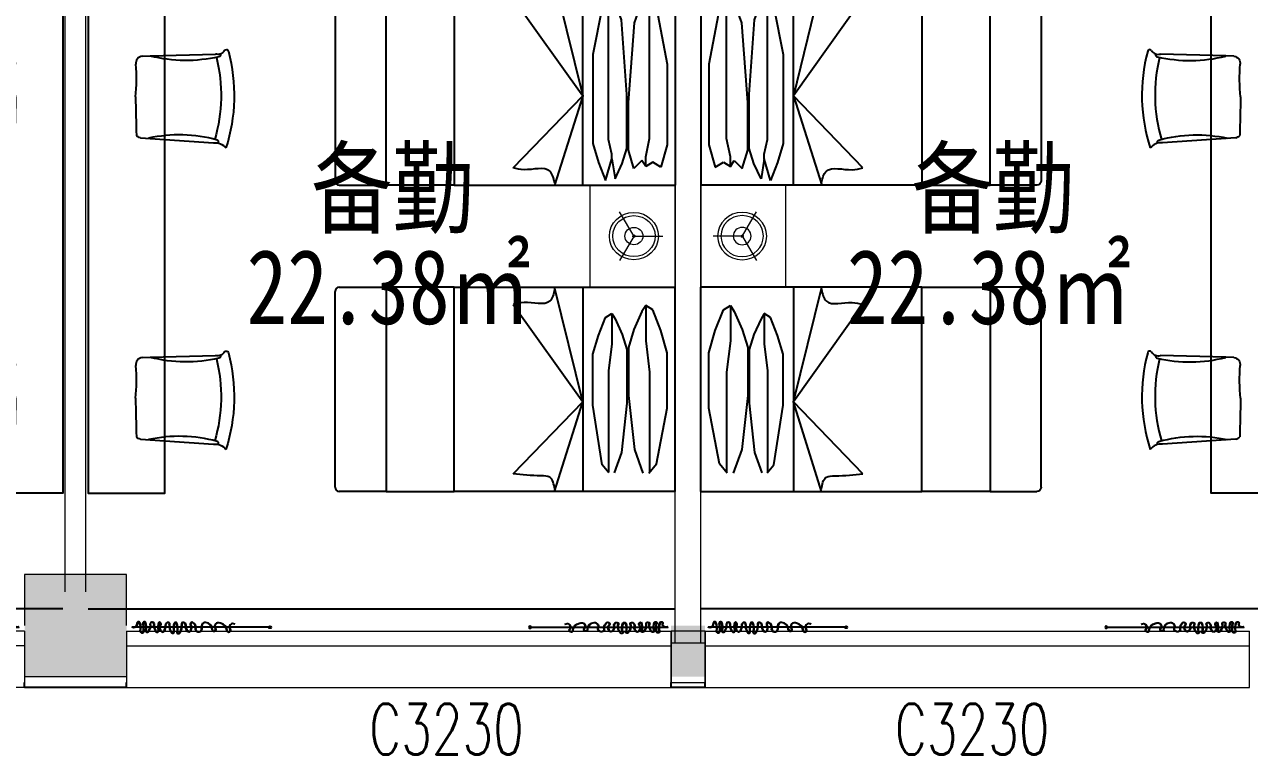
# Model space of a CAD drawing. Header units: millimetres. Extents: x 33621 to 401573, y -91663 to 133135.
# Drawn here: x 374431 to 381631, y -59630 to -55341 of the extents above; entities that cross this region are included whole.
import ezdxf

# ---------------------------------------------------------------- set-up
doc = ezdxf.new("R2010")
doc.units = ezdxf.units.MM
doc.header["$LTSCALE"] = 10
doc.linetypes.add('DASH', pattern=[0.35, 0.25, -0.1])
doc.linetypes.add('DOTE', pattern=[2.4200000000000004, 2, -0.2, 0.02, -0.2])
doc.layers.get('0').update_dxf_attribs({"color": 253})
for name, color, linetype, lineweight in [('COLUMN', 253, 'Continuous', 0), ('cr-外框线2', 253, 'Continuous', 13), ('FF-Text【平面文字】', 253, 'Continuous', 0), ('PUB_HATCH', 253, 'Continuous', 0), ('RC-Text【天花文字】', 253, 'Continuous', 0), ('WALL', 253, 'Continuous', 0), ('Wall【墙体】', 253, 'Continuous', 0), ('WINDOW', 253, 'Continuous', 0), ('Xline【辅助线】', 253, 'Continuous', 0)]:
    doc.layers.add(name, color=color, linetype=linetype, lineweight=lineweight)
for name, color, linetype in [('FC-Text Annotation', 253, 'Continuous'), ('P-活动家具', 253, 'Continuous'), ('SURFACE', 253, 'Continuous'), ('TITLE【图框】', 253, 'Continuous'), ('WINDOW_TEXT', 253, 'Continuous'), ('平面家具', 253, 'Continuous')]:
    doc.layers.add(name, color=color, linetype=linetype)
doc.styles.add('_TCH_WINDOW', font='SIMPLEX', dxfattribs={"bigfont": 'GBCBIG'})
doc.styles.add('文字', font='')
doc.styles.get('文字').set_extended_font_data('SimSun')

# ---------------------------------------------------------------- blocks, each defined once
blk = doc.blocks.new('$WINLIB2D$00000004')
for p, q in [((-0.5, 0.5), (0.5, 0.5)), ((-0.5, 0.5), (-0.5, -0.5)), ((0.5, -0.5), (0.5, 0.5)), ((-0.5, 0.2405796575893152), (0.5, 0.2405796575893152)), ((-0.5, -0.5), (0.5, -0.5))]:
    blk.add_line(p, q)
blk = doc.blocks.new('海龙_041013431')
at = {"layer": 'P-活动家具', "color": 8}
for p, q in [((455.7148070335387, -74.37106513977051), (289.2133107185364, 600)), ((47.7683138847351, 498.9736061096191), (455.7148070335387, -74.37106513977051)), ((590.4117789268493, 422.6307163201272), (626.6336965560912, 444.9002890586853)), ((626.6336965560912, 444.9002890586853), (646.1375460624695, 414.2796263694763)), ((626.6336965560912, 444.9002890586853), (626.6336965560912, 267.7715930901468)), ((803.8073306083679, 456.5295982360839), (756.1619930267333, 351.8067264482379)), ((826.0417199134826, 491.4371538199484), (803.8073306083679, 456.5295982360839)), ((867.334704875946, 466.0498409196734), (826.0417199134826, 491.4371538199484)), ((826.0417199134826, 491.4371538199484), (826.0417199134826, 283.9104409180582)), ((914.9800448417662, 345.4598979875445), (867.334704875946, 466.0498409196734)), ((548.6176218986511, 316.8500647507608), (590.4117789268493, 422.6307163201272)), ((646.1375460624695, 414.2796263694763), (687.9317035675049, 322.417458049953)), ((515.1821618080139, 206.5300879478455), (548.6176218986511, 316.8500647507608)), ((687.9317035675049, 322.417458049953), (715.7945871353149, 234.3670544587076)), ((756.1619930267333, 351.8067264482379), (724.39830493927, 245.8292660675943)), ((953.096468925476, 214.0951247103512), (914.9800448417662, 345.4598979875445)), ((626.6336965560912, 267.7715930901468), (607.1295089721679, 108.1255488283932)), ((715.7945871353149, 234.3670544587076), (715.7945871353149, -82.42179585248232)), ((724.39830493927, 245.8292660675943), (724.39830493927, -35.90442848205567)), ((826.0417199134826, 283.9104409180582), (848.2764940261841, 101.0139503479004)), ((515.1821618080139, -92.68438244238494), (515.1821618080139, 206.5300879478455)), ((953.096468925476, -110.1968712806701), (953.096468925476, 214.0951247103512)), ((607.1295089721679, 108.1255488283932), (607.1295089721679, -487.0535130500793)), ((848.2764940261841, 101.0139503479004), (848.2764940261841, -488.7776799201965)), ((724.39830493927, -35.90442848205567), (759.3869829177856, -353.801891811192)), ((47.7683138847351, -497.711957950145), (455.7148070335387, -74.37106513977051)), ((290.7900538444519, -600), (455.7148070335387, -74.37106513977051)), ((570.907928943634, -443.1110782697796), (515.1821618080139, -92.68438244238494)), ((715.7945871353149, -82.42179585248232), (684.3823299407959, -370.6235976219177)), ((889.5690946578978, -438.6833043098449), (953.096468925476, -110.1968712806701)), ((759.3869829177856, -353.801891811192), (810.1600680351257, -492.6313448101281)), ((684.3823299407959, -370.6235976219177), (640.5649700164794, -490.4339208602904)), ((609.9159660339355, -490.4339208602904), (570.907928943634, -443.1110782697796)), ((845.099931716919, -492.6313448101281), (889.5690946578978, -438.6833043098449))]:
    blk.add_line(p, q, dxfattribs=at)
at = {"layer": 'P-活动家具'}
blk.add_line((1000, -600), (1000, 600), dxfattribs=at)
at = {"layer": 'P-活动家具', "color": 8}
blk.add_lwpolyline([(-300, -600), (-300, 600), (-700, 600), (-700, -600)], close=True, dxfattribs=at)
for points, knots in [([(291.4958286285401, 587.6708240285515), (284.6017117500305, 560.2937683984637), (263.8394808769226, 477.8453974574804), (136.2391152381897, 521.0136508904397), (68.04212093353271, 504.0242624208331), (47.7683138847351, 498.9736061096191)], [0, 0, 0, 0, 75.2910697525422, 226.7455691845376, 290.8180897262135, 290.8180897262135, 290.8180897262135, 290.8180897262135]), ([(291.4958286285401, -586.4091758802532), (286.2387652397156, -557.6313605420291), (277.3563981056213, -509.0081882514059), (168.3864498138428, -508.8228659704327), (99.8140640258789, -502.5062246397137), (47.7683138847351, -497.711957950145)], [0, 0, 0, 0, 75.29106975273392, 127.2122507674335, 290.7226334620352, 290.7226334620352, 290.7226334620352, 290.7226334620352])]:
    blk.add_open_spline(points, degree=3, knots=knots, dxfattribs=at)
at = {"layer": '平面家具', "color": 43, "linetype": 'ByBlock'}
for p, q in [((-975, 600), (-700, 600)), ((-300, 600), (1000, 600)), ((455.7148070335387, 600), (455.7148070335387, -600)), ((-1000, -575), (-1000, 575)), ((-700, -600), (-975, -600)), ((1000, -600), (-300, -600))]:
    blk.add_line(p, q, dxfattribs=at)
for centre, start, end in [((-975, 575), 90, 180), ((-975, -575), 180, 270)]:
    blk.add_arc(centre, 24.99999999999999, start, end, dxfattribs=at)
blk = doc.blocks.new('海龙_041013471')
at = {"layer": 'P-活动家具', "color": 8}
for p, q in [((290.7900538444519, 600), (455.7148070335387, -75.62893487140536)), ((47.7683138847351, 497.7119579277932), (455.7148070335387, -75.62893487140536)), ((570.907928943634, 443.1110782586038), (515.1821618080139, 167.6843824423849)), ((609.9159660339355, 490.4339208602904), (570.907928943634, 443.1110782586038)), ((607.1295089721679, -333.1255493201315), (607.1295089721679, 487.0535130500793)), ((684.3823299407959, 370.6235976181925), (640.5649700164794, 490.4339208602904)), ((759.3869829177856, 353.8018918000162), (810.1600680351257, 492.6313447803258)), ((845.099931716919, 492.6313447803258), (889.5690946578978, 438.6833043098449)), ((848.2764940261841, -326.0139503516257), (848.2764940261841, 488.7776799201965)), ((889.5690946578978, 438.6833043098449), (953.096468925476, 110.1968712806701)), ((715.7945871353149, -67.57820416241884), (684.3823299407959, 370.6235976181925)), ((724.39830493927, -114.0955715216696), (759.3869829177856, 353.8018918000162)), ((515.1821618080139, 167.6843824423849), (515.1821618080139, -356.5300879515707)), ((953.096468925476, 110.1968712806701), (953.096468925476, -364.0951247215271)), ((715.7945871353149, -384.3670544624329), (715.7945871353149, -67.57820416241884)), ((47.7683138847351, -498.9736061096191), (455.7148070335387, -75.62893487140536)), ((455.7148070335387, -75.62893487140536), (289.2133107185364, -600)), ((724.39830493927, -395.8292660713196), (724.39830493927, -114.0955715216696)), ((515.1821618080139, -356.5300879515707), (548.6176218986511, -466.8500647507608)), ((626.6336965560912, -417.7715930901467), (607.1295089721679, -333.1255488395691)), ((826.0417199134826, -433.9104409217834), (848.2764940261841, -326.0139503516257)), ((626.6336965560912, -444.9002890624106), (626.6336965560912, -417.7715930901467)), ((687.9317035675049, -472.4174580611288), (715.7945871353149, -384.3670544624329)), ((756.1619930267333, -501.806726463139), (724.39830493927, -395.8292660713196)), ((953.096468925476, -364.0951247215271), (914.9800448417662, -495.4598984718322)), ((548.6176218986511, -466.8500647507608), (590.4117789268493, -572.630716342479)), ((590.4117789268493, -572.630716342479), (626.6336965560912, -444.9002890624106)), ((626.6336965560912, -444.9002890624106), (646.1375460624695, -564.2796263694763)), ((646.1375460624695, -564.2796263694763), (687.9317035675049, -472.4174580611288)), ((803.8073306083679, -456.5295982398092), (756.1619930267333, -501.806726463139)), ((826.0417199134826, -491.4371538199484), (803.8073306083679, -456.5295982398092)), ((826.0417199134826, -491.4371538199484), (826.0417199134826, -433.9104409217834)), ((867.334704875946, -466.0498409308493), (826.0417199134826, -491.4371538199484)), ((914.9800448417662, -495.4598984718322), (867.334704875946, -466.0498409308493))]:
    blk.add_line(p, q, dxfattribs=at)
at = {"layer": 'P-活动家具'}
blk.add_line((1000, 600), (1000, -600), dxfattribs=at)
at = {"layer": 'P-活动家具', "color": 8}
blk.add_lwpolyline([(-299.9445009231568, 600), (-300, -600), (-700, -600), (-699.9445009231567, 600)], close=True, dxfattribs=at)
for points, knots in [([(291.4958286285401, 586.4091758690774), (286.2387652397156, 557.6313605308532), (277.3563981056213, 509.0081882476806), (168.3864498138428, 508.822865948081), (99.8140640258789, 502.5062246285378), (47.7683138847351, 497.7119579277932)], [0, 0, 0, 0, 75.29106975273392, 127.2122507674335, 290.7226334620352, 290.7226334620352, 290.7226334620352, 290.7226334620352]), ([(291.4958286285401, -587.6708240509032), (284.6017117500305, -560.293768402189), (263.8394808769226, -477.8453974798321), (136.2391152381897, -521.0136509016156), (68.04212093353271, -504.0242624394595), (47.7683138847351, -498.9736061096191)], [0, 0, 0, 0, 75.2910697525422, 226.7455691845376, 290.8180897262135, 290.8180897262135, 290.8180897262135, 290.8180897262135])]:
    blk.add_open_spline(points, degree=3, knots=knots, dxfattribs=at)
at = {"layer": '平面家具', "color": 43, "linetype": 'ByBlock'}
for p, q in [((-699.9445009231567, 600), (-975, 600)), ((1000, 600), (-299.9445009231568, 600)), ((455.7148070335387, -600), (455.7148070335387, 600)), ((-1000, 575), (-1000, -575)), ((-975, -600), (-700, -600)), ((-300, -600), (1000, -600))]:
    blk.add_line(p, q, dxfattribs=at)
for centre, start, end in [((-975, 575), 90, 180), ((-975, -575), 180, 270)]:
    blk.add_arc(centre, 24.99999999999999, start, end, dxfattribs=at)
blk = doc.blocks.new('1X-LAMP1')
at = {"color": 0, "linetype": 'ByBlock'}
for p, q in [((0.0333333335090235, -0.0577350272233404), (-0.5900208757140597, 1.02194613426293)), ((0.0333333335090235, -0.0577350272233404), (-0.5900208757140597, 1.02194613426293)), ((0.0333333335090235, 0.0577350272233404), (-0.5900208757141568, -1.021946134263027)), ((0.0333333335090235, 0.0577350272233404), (-0.5900208757141568, -1.021946134263027)), ((-0.0666666670180469, 0), (1.180041751428119, 0)), ((-0.0666666670180469, 0), (1.180041751428119, 0))]:
    blk.add_line(p, q, dxfattribs=at)
at = {"color": 0, "linetype": 'ByBlock', "const_width": 0.0333333333333333}
for points in [[(-0.4809644977131394, 0.8330549466758383), (-0.5824066106765531, 1.008757840355488)], [(-0.4809644977131394, 0.8330549466758383), (-0.5824066106765531, 1.008757840355488)], [(0.9619289954262786, 0), (1.164813221353009, 0)], [(0.9619289954262786, 0), (1.164813221353009, 0)], [(-0.4809644977130425, -0.8330549466761294), (-0.5824066106764562, -1.008757840355779)], [(-0.4809644977130425, -0.8330549466761294), (-0.5824066106764562, -1.008757840355779)]]:
    blk.add_lwpolyline(points, dxfattribs=at)
at = {"color": 0, "linetype": 'ByBlock'}
blk.add_circle((0, 0), 1, dxfattribs=at)
at = {"color": 8, "linetype": 'ByBlock'}
for radius in [0.8666666666666667, 0.8666666666666667, 0.3666666666666667, 0.3666666666666667]:
    blk.add_circle((0, 0), radius, dxfattribs=at)
blk = doc.blocks.new('海龙_0410133829')
blk.add_lwpolyline([(250, -300), (-250, -300), (-250, 300), (250, 300)], close=True)
at = {"xscale": -144.0868388001108, "yscale": -139.1580337798805, "zscale": 144.0868388001255, "rotation": 180}
blk.add_blockref('1X-LAMP1', (6.854693206958472, 0), dxfattribs=at)
blk = doc.blocks.new('海龙_0410133832')
at = {"lineweight": -2, "ltscale": 2000, "extrusion": (0, 0, -1)}
for p, q in [((-250.4814920825884, 250.9152745548636), (-202.9058710373938, 252.5107043785975)), ((-202.9058710373938, 252.5107043785975), (180.3771511455997, 263.002603050787)), ((-260.8231167327613, -229.0906620933674), (169.1363584157079, -258.7381702344865))]:
    blk.add_line(p, q, dxfattribs=at)
for centre, radius, start, end in [((-244.2599322209135, 277.1021658647805), 12.03215742649005, 34.68695533580354, 170.3230532542185), ((-7.407113285735249, 1075.23450935632), 850.3798827065905, 256.8724024432494, 284.3023172104441), ((709.0299087939784, 21.17320996476337), 922.3274847479588, 166.0708309121065, 196.3976377039118), ((-194.3530593356117, 307.0304845455102), 46.1928604712681, 209.9777740011005, 287.6111626774812), ((-198.2009738255292, 258.679219558835), 11.83592781052614, 155.0217762758342, 258.5737617746236), ((716.8307728134095, 19.58889045380056), 1006.972571262419, 165.0640736330461, 197.8535782961731), ((30168.43154142145, -805.6727746408432), 29889.46676121572, 178.4330502894095, 178.8692912170718), ((253.070069661364, -186.7473977045156), 43.04720406771155, 280.3759169254544, 317.4548662459425), ((-178.0805099401623, -339.0920648607425), 80.85014674147565, 83.64858049140464, 141.8366641180724)]:
    blk.add_arc(centre, radius, start, end, dxfattribs=at)
at = {"lineweight": -2, "ltscale": 2000}
for centre, radius, start, end in [((-244.5593457808718, 208.2773810653016), 43.04720406771158, 97.90744834462814, 186.7843208407771), ((-1223.925048934296, 121.2741380422376), 940.1954223093635, 353.3045730743446, 4.998443159194793), ((-33.54617583751679, -1062.573687927331), 850.2949417570466, 74.75722154571996, 102.1885129233308), ((187.1622762912884, -253.6813167138025), 11.83592781052614, 332.553307667227, 76.10529319764981)]:
    blk.add_arc(centre, radius, start, end, dxfattribs=at)
blk = doc.blocks.new('*U41')
at = {"color": 251, "linetype": 'DOTE', "ltscale": 0.1048673731538481}
blk.add_line((806.0564917639421, -0.0021345263376134, 0.0493093668333895), (0.000267898052698, -0.0021345467102947), dxfattribs=at)
at = {"color": 251}
blk.add_circle((812.0564917640004, -0.0021345262794057, 0.0493093668333895), 6, dxfattribs=at)
for centre, radius, start, end in [((10.16329412739071, 20.45891536174768), 20.87886026907797, 240.872051523907, 0.9421001620719506), ((12.62610164233376, 20.87672549617512), 20.87886026907797, 240.8459377779903, 0.9159864119438429), ((38.196326724595, 24.04789629958371), 7.858567320701131, 17.59915788442726, 204.3942483664599), ((40.66076708094624, 24.45292942070069), 7.858567320701131, 17.57304413545317, 204.3681346157797), ((-22.26437722880962, -2.873107469422873), 73.99810248275604, 345.1679957501978, 23.32316132233389), ((-19.8122004028786, -2.440515322853972), 73.99810248275604, 345.1418820010441, 23.29704757486124), ((72.45435918492672, 24.28368691249005), 7.60968926651881, 37.46725599655655, 202.7090595086454), ((-56.87325884713686, -9.884735207892483), 126.2321948920243, 352.7385670865789, 14.32410521458783), ((74.91890344958597, 24.67310619504979), 7.60968926651881, 37.44114224718375, 202.6829457544602), ((-54.42427412245388, -9.436368611983525), 126.2321948920243, 352.7124533320624, 14.29799146481731), ((10.54272610992791, -0.3843665345701694), 73.99810248275604, 345.1679957501978, 23.32316132233389), ((12.99603382414261, 0.0332728305936456), 73.99810248275604, 345.1418820010441, 23.29704757486124), ((53.65252477534761, 10.70748643009159), 55.35299036186266, 314.4794123951391, 10.73499535647853), ((56.11088335570105, 11.10547645149315), 55.35299036186266, 314.4532986424183, 10.70888160804661), ((118.4572530714595, 19.49643971966521), 10.53094627800064, 8.094548690676348, 171.6930684662244), ((120.9196106699324, 19.86489271918572), 10.53094627800064, 8.068434937494247, 171.6669547200161), ((183.4227379911299, 11.52405658825486), 55.35299036186266, 170.1646936087639, 226.4202765647642), ((185.8814552620799, 11.86290103842151), 55.35299036186266, 170.1385798499028, 226.3941628174597), ((226.7013850306966, 1.110476339888442), 73.99810248275604, 157.5765276375502, 195.7316932113257), ((229.1553515996869, 1.429596723826275), 73.99810248275604, 157.5504138910089, 195.7055794593145), ((157.3890154858272, 17.70235748420478), 11.67010565446092, 333.1364495034115, 85.53127538011827), ((159.8505513504836, 18.05306670570146), 11.67010565446092, 333.110335757961, 85.50516162659206), ((189.2845684256381, -3.504091868233931), 26.74811580978758, 143.4394298029614, 246.9097319801501), ((191.7364356951265, -3.167917508866459), 26.74811580978758, 143.4133160511805, 246.8836182324673), ((163.3111002068868, 2.045620059633526), 33.89775641460045, 297.1786691741005, 3.257944791797628), ((165.7654995712094, 2.393631793454611), 33.89775641460045, 297.1525554220355, 3.231831041978881), ((216.0509915053793, 9.821037258177435), 19.78140558565755, 117.6882737572829, 197.1983179643951), ((218.5089292007228, 10.14501087684779), 19.78140558565755, 117.6621600110971, 197.1722042118694), ((211.4546144613972, 19.25462155214065), 9.297599229617012, 334.6980180811859, 119.6198024491184), ((213.9168521873341, 19.58068908588458), 9.297599229617012, 334.6719043274575, 119.5936886946815), ((274.3997320669679, 5.825714172294643), 55.35299036186266, 170.1646936087639, 226.4202765647642), ((276.8558427501083, 6.12309454829864), 55.35299036186266, 170.1385798499028, 226.3941628174597), ((317.6783791065345, -4.587866076071776), 73.99810248275604, 157.5765276375502, 195.7316932113257), ((320.1297390876645, -4.310209766398468), 73.99810248275604, 157.5504138910089, 195.7055794593145), ((256.0445463444383, 21.62256211936391), 7.063107484125675, 13.13047462919804, 163.4149483258084), ((258.5078586776154, 21.92830661402191), 7.063107484125675, 13.10436088274778, 163.3888345738865), ((194.9715389348563, -6.070004398134564), 73.99810248275604, 345.1679957501978, 23.32316132233389), ((197.4222361453272, -5.736421727932203), 73.99810248275604, 345.1418820010441, 23.29704757486124), ((238.0813376002759, 5.021848566425337), 55.35299036186266, 314.4794123951391, 10.73499535647853), ((240.5370856770385, 5.335781893069189), 55.35299036186266, 314.4532986424183, 10.70888160804661), ((300.8078359718979, 19.43745767043974), 9.297599229617012, 61.27988651741731, 206.2016708826831), ((303.2701477487826, 19.72280058737193), 9.297599229617012, 61.25377276575154, 206.1755571350497), ((296.3601506762529, 9.932864566340168), 19.78140558565755, 343.7013709947099, 63.21141520247355), ((298.8181309980961, 10.22023559593587), 19.78140558565755, 343.6752572496187, 63.18530145470478), ((349.2156288217296, 2.986521875147056), 33.89775641460045, 177.6417441696404, 243.7210197851065), ((351.6704377130247, 3.249803637426248), 33.89775641460045, 177.6156304188196, 243.694906035738), ((323.3325036333158, -2.970338395132159), 26.74811580978758, 293.9899569761846, 37.46025915907129), ((325.7846002494633, -2.695259238896465), 26.74811580978758, 293.9638432299444, 37.43414541019355), ((354.891143096563, 18.73431702040175), 11.67010565446092, 95.36841358304675, 207.7632394543776), ((357.3531287850719, 18.99501041288132), 11.67010565446092, 95.34229983560134, 207.737125705647), ((336.4103158861006, -4.392195262380404), 38.8538470079743, 345.1181060447508, 63.41349742454937), ((338.8617631026873, -4.123076444598428), 38.8538470079743, 345.091992292992, 63.38738367146437), ((394.0740941361865, -7.121900819814982), 19.00148523914492, 201.6068370034551, 22.32513005367677), ((433.7124767676833, 3.873126697000706), 24.84086039831995, 92.9506356915683, 189.2968512033232), ((436.1676809713958, 4.097897163159506), 24.84086039831995, 92.92452194694091, 189.2707374506372), ((428.3690827724113, -15.13462198511488), 44.00380965568582, 0.1273998725129362, 84.69994855065364), ((430.8156243525151, -14.90741418122225), 44.00380965568582, 0.1012861268403656, 84.6738347979895), ((506.8695274430358, 6.135283909338076), 20.73400594707603, 56.13711930547406, 221.0328425023422), ((509.3257550738735, 6.326711285927117), 20.73400594707603, 56.11100555356596, 221.006728755308), ((514.3579690996017, -20.46342451310832), 44.00380965568582, 0.1273998725129362, 84.69994855065364), ((516.8045106797055, -20.2362167092157), 44.00380965568582, 0.1012861268403656, 84.6738347979895), ((592.8584137702263, 0.8064813813446357), 20.73400594707603, 56.13711930547406, 221.0328425023422), ((595.314641401064, 0.9979087579336756), 20.73400594707603, 56.11100555356596, 221.006728755308), ((58.92196727081648, -23.28441747123841), 9.76492293417716, 171.3486774904746, 344.8278430892555), ((61.36483278341825, -22.88882557786346), 9.76492293417716, 171.3225637437509, 344.8017293371592), ((89.58743635394772, -21.50304900352365), 7.821051403253479, 163.8441063792089, 291.357543794488), ((92.03111057736737, -21.12143372342037), 7.821051403253479, 163.817992633257, 291.33143004457), ((147.9980228123285, -21.24675386223764), 7.821051403253479, 249.5421451677101, 17.05558258138847), ((150.4418077809154, -20.89176045411116), 7.821051403253479, 249.516031412857, 17.02946883135451), ((238.9750168880648, -26.94509627809601), 7.821051403253479, 249.5421451677101, 17.05558258138847), ((241.4161952689438, -26.6315669443359), 7.821051403253479, 249.516031412857, 17.02946883135451), ((271.5314181736814, -29.91000274484998), 7.018557434577236, 135.7493732462325, 319.4522769313402), ((273.9712418547916, -29.61131136332631), 7.018557434577236, 135.7232595012589, 319.4261631814092), ((391.6240079617794, -7.365855152410954), 19.00148523914492, 201.6329507522527, 22.35124380140036), ((482.3850178981238, -12.71325495570332), 10.27830685356332, 193.0652665054643, 30.63080459956764), ((484.8326574564976, -12.51066629455306), 10.27830685356332, 193.0391527521778, 30.6046908506848), ((568.3739042253144, -18.04205748369676), 10.27830685356332, 193.0652665054643, 30.63080459956764), ((570.821543783688, -17.8394688225465), 10.27830685356332, 193.0391527521778, 30.6046908506848)]:
    blk.add_arc(centre, radius, start, end, dxfattribs=at)
blk = doc.blocks.new('单帘平面')
at = {"layer": 'TITLE【图框】'}
blk.add_blockref('*U41', (-0.000267898052698, 0.0021345467102947), dxfattribs=at)
blk = doc.blocks.new('海龙0109180699')
for points in [[(-1739.996969596017, 7095.48974024225), (-1739.996969596017, 7145.489740242251), (-1139.996969596017, 7145.489740242251), (-1139.996969596017, 7095.48974024225)], [(-1739.996969596017, 7145.489740242251), (-1739.996969596017, 5345.48974024225), (-1139.996969596017, 5345.48974024225), (-1139.996969596017, 7145.489740242251)], [(-1139.996969596017, 5395.489740242251), (-1139.996969596017, 5345.48974024225), (-1739.996969596017, 5345.48974024225), (-1739.996969596017, 5395.489740242251)]]:
    blk.add_lwpolyline(points, close=True)
at = {"color": 8}
for points in [[(-1714.996969596017, 7095.48974024225), (-1714.996969596017, 5395.489740242251)], [(-1164.996969596017, 7095.48974024225), (-1164.996969596017, 5395.489740242251)]]:
    blk.add_lwpolyline(points, dxfattribs=at)
for points in [[(-1469.996969596017, 7080.489740242249), (-1469.996969596017, 7095.48974024225), (-1409.996969596017, 7095.48974024225), (-1409.996969596017, 7080.489740242249)], [(-1409.996969596017, 5410.48974024225), (-1409.996969596017, 5395.489740242251), (-1469.996969596017, 5395.489740242251), (-1469.996969596017, 5410.48974024225)], [(-1409.996969596017, 5410.48974024225), (-1409.996969596017, 5395.489740242251), (-1469.996969596017, 5395.489740242251), (-1469.996969596017, 5410.48974024225)]]:
    blk.add_lwpolyline(points, close=True, dxfattribs=at)
at = {"color": 8, "linetype": 'DASH', "ltscale": 0.006}
for points in [[(-1452.496969596017, 7080.489740242249), (-1452.496969596017, 5410.48974024225)], [(-1427.496969596017, 7080.489740242249), (-1427.496969596017, 5410.48974024225)]]:
    blk.add_lwpolyline(points, dxfattribs=at)
for points in [[(-1643.523249455262, 6958.718523870688), (-1231.593431686051, 6876.780588623835), (-1236.470689736307, 6852.260956613813), (-1648.400507505517, 6934.198891860666)], [(-1476.789751786738, 6925.553169128019), (-1398.326929354574, 6909.945943366503), (-1403.20418740483, 6885.426311356481), (-1481.667009836994, 6901.033537117765)], [(-1478.252929201815, 6918.197279524989), (-1399.790106769651, 6902.590053763474), (-1401.741009989753, 6892.782200959512), (-1480.203832421917, 6908.389426720794)], [(-1643.523249455262, 6838.718523870688), (-1231.593431686051, 6756.780588623835), (-1236.470689736307, 6732.260956613813), (-1648.400507505517, 6814.198891860666)], [(-1476.789751786738, 6805.553169128019), (-1398.326929354574, 6789.945943366503), (-1403.20418740483, 6765.426311356481), (-1481.667009836994, 6781.033537117764)], [(-1478.252929201815, 6798.19727952499), (-1399.790106769651, 6782.590053763474), (-1401.741009989753, 6772.782200959511), (-1480.203832421917, 6788.389426720795)], [(-1643.523249455262, 6718.718523870688), (-1231.593431686051, 6636.780588623834), (-1236.470689736307, 6612.260956613813), (-1648.400507505517, 6694.198891860665)], [(-1476.789751786738, 6685.553169128019), (-1398.326929354574, 6669.945943366504), (-1403.20418740483, 6645.42631135648), (-1481.667009836994, 6661.033537117764)], [(-1478.252929201815, 6678.19727952499), (-1399.790106769651, 6662.590053763473), (-1401.741009989753, 6652.782200959511), (-1480.203832421917, 6668.389426720795)], [(-1643.523249455262, 6598.718523870688), (-1231.593431686051, 6516.780588623835), (-1236.470689736307, 6492.260956613812), (-1648.400507505517, 6574.198891860667)], [(-1476.789751786738, 6565.553169128019), (-1398.326929354574, 6549.945943366504), (-1403.20418740483, 6525.426311356482), (-1481.667009836994, 6541.033537117764)], [(-1478.252929201815, 6558.197279524989), (-1399.790106769651, 6542.590053763473), (-1401.741009989753, 6532.782200959511), (-1480.203832421917, 6548.389426720794)], [(-1643.523249455262, 6478.718523870688), (-1231.593431686051, 6396.780588623835), (-1236.470689736307, 6372.260956613812), (-1648.400507505517, 6454.198891860666)], [(-1476.789751786738, 6445.55316912802), (-1398.326929354574, 6429.945943366504), (-1403.20418740483, 6405.426311356482), (-1481.667009836994, 6421.033537117764)], [(-1478.252929201815, 6438.197279524989), (-1399.790106769651, 6422.590053763473), (-1401.741009989753, 6412.782200959511), (-1480.203832421917, 6428.389426720794)], [(-1643.523249455262, 6358.718523870688), (-1231.593431686051, 6276.780588623835), (-1236.470689736307, 6252.260956613813), (-1648.400507505517, 6334.198891860665)], [(-1476.789751786738, 6325.55316912802), (-1398.326929354574, 6309.945943366503), (-1403.20418740483, 6285.426311356481), (-1481.667009836994, 6301.033537117764)], [(-1478.252929201815, 6318.19727952499), (-1399.790106769651, 6302.590053763474), (-1401.741009989753, 6292.782200959511), (-1480.203832421917, 6308.389426720794)], [(-1643.523249455262, 6238.718523870688), (-1231.593431686051, 6156.780588623835), (-1236.470689736307, 6132.260956613812), (-1648.400507505517, 6214.198891860665)], [(-1476.789751786738, 6205.55316912802), (-1398.326929354574, 6189.945943366503), (-1403.20418740483, 6165.426311356482), (-1481.667009836994, 6181.033537117764)], [(-1478.252929201815, 6198.19727952499), (-1399.790106769651, 6182.590053763473), (-1401.741009989753, 6172.782200959511), (-1480.203832421917, 6188.389426720794)], [(-1643.523249455262, 6118.718523870688), (-1231.593431686051, 6036.780588623835), (-1236.470689736307, 6012.260956613812), (-1648.400507505517, 6094.198891860666)], [(-1476.789751786738, 6085.553169128019), (-1398.326929354574, 6069.945943366503), (-1403.20418740483, 6045.426311356481), (-1481.667009836994, 6061.033537117765)], [(-1478.252929201815, 6078.197279524989), (-1399.790106769651, 6062.590053763473), (-1401.741009989753, 6052.782200959511), (-1480.203832421917, 6068.389426720795)], [(-1643.523249455262, 5998.718523870688), (-1231.593431686051, 5916.780588623835), (-1236.470689736307, 5892.260956613813), (-1648.400507505517, 5974.198891860666)], [(-1476.789751786738, 5965.553169128019), (-1398.326929354574, 5949.945943366504), (-1403.20418740483, 5925.426311356481), (-1481.667009836994, 5941.033537117764)], [(-1478.252929201815, 5958.19727952499), (-1399.790106769651, 5942.590053763473), (-1401.741009989753, 5932.782200959511), (-1480.203832421917, 5948.389426720794)], [(-1643.523249455262, 5878.718523870688), (-1231.593431686051, 5796.780588623835), (-1236.470689736307, 5772.260956613813), (-1648.400507505517, 5854.198891860665)], [(-1476.789751786738, 5845.553169128019), (-1398.326929354574, 5829.945943366503), (-1403.20418740483, 5805.426311356481), (-1481.667009836994, 5821.033537117764)], [(-1478.252929201815, 5838.197279524989), (-1399.790106769651, 5822.590053763473), (-1401.741009989753, 5812.782200959511), (-1480.203832421917, 5828.389426720794)], [(-1643.523249455262, 5758.718523870688), (-1231.593431686051, 5676.780588623834), (-1236.470689736307, 5652.260956613813), (-1648.400507505517, 5734.198891860666)], [(-1476.789751786738, 5725.553169128019), (-1398.326929354574, 5709.945943366503), (-1403.20418740483, 5685.426311356481), (-1481.667009836994, 5701.033537117765)], [(-1478.252929201815, 5718.197279524989), (-1399.790106769651, 5702.590053763473), (-1401.741009989753, 5692.782200959511), (-1480.203832421917, 5708.389426720795)], [(-1643.523249455262, 5638.718523870688), (-1231.593431686051, 5556.780588623834), (-1236.470689736307, 5532.260956613813), (-1648.400507505517, 5614.198891860666)], [(-1476.789751786738, 5605.553169128019), (-1398.326929354574, 5589.945943366504), (-1403.20418740483, 5565.426311356481), (-1481.667009836994, 5581.033537117765)], [(-1478.252929201815, 5598.197279524989), (-1399.790106769651, 5582.590053763474), (-1401.741009989753, 5572.782200959512), (-1480.203832421917, 5588.389426720794)]]:
    blk.add_lwpolyline(points, close=True, dxfattribs=at)
at = {"layer": 'P-活动家具', "color": 8, "linetype": 'DASH'}
blk.add_line((-1724.996969562024, 145.4897457542829), (1725.003030329477, 145.4992082712706), dxfattribs=at)
at = {"layer": '平面家具', "color": 43, "linetype": 'ByBlock'}
blk.add_lwpolyline([(-1275.008433618583, 3824.429243121063), (-1725.008433580399, 3824.429245602106), (-1724.996969562024, 824.4292478060815), (-1274.996969600208, 824.4292453250382)], close=True, dxfattribs=at)
at = {"layer": 'cr-外框线2'}
for name, p in [('海龙_041013471', (725.003029991407, 3235.360132142203)), ('海龙_0410133829', (1475.008433579933, 2335.35990691348)), ('海龙_041013431', (725.003029991407, 1435.360132142203))]:
    blk.add_blockref(name, p, dxfattribs=at)
at = {"layer": 'Wall【墙体】'}
blk.add_blockref('单帘平面', (-1469.204103120603, 36.92642563278787), dxfattribs=at)
at = {"layer": 'Wall【墙体】', "xscale": -1}
blk.add_blockref('单帘平面', (1682.934113548137, 36.92642563278787), dxfattribs=at)
at = {"layer": '平面家具', "color": 43, "linetype": 'ByBlock'}
for p in [(-1157.895657320507, 3142.369234001031), (-1157.895657320507, 1371.336874762783)]:
    blk.add_blockref('海龙_0410133832', p, dxfattribs=at)

msp = doc.modelspace()

# ---------------------------------------------------------------- hatches: boundary and pattern name
at = {"layer": 'PUB_HATCH'}
for points in [[(374430.5022836051, -59172.59737136271), (375030.5022836051, -59172.59737136271), (375030.5022836051, -58572.59737136272), (374430.5022836051, -58572.59737136272)], [(378430.5022836176, -58872.59737135805), (378230.5022836176, -58872.59737135805), (378230.5022836176, -59172.59737137483), (378430.5022836176, -59172.59737137483)]]:
    msp.add_hatch(color=256, dxfattribs=at).paths.add_polyline_path(points)

# ---------------------------------------------------------------- linework, layer by layer
at = {"layer": 'COLUMN'}
for p, q in [((375030.5022836051, -58572.59737136272), (374430.5022836051, -58572.59737136272)), ((374430.5022836051, -58572.59737136272), (374430.5022835159, -58872.59737138577)), ((375030.5022835159, -58872.59737137133), (375030.5022836051, -58572.59737136272)), ((374430.5022836051, -59172.59737136271), (375030.5022836051, -59172.59737136271))]:
    msp.add_line(p, q, dxfattribs=at)
at = {"layer": 'RC-Text【天花文字】'}
msp.add_lwpolyline([(378430.5022837858, -58906.4588437249), (378230.5022835823, -58906.4588437249), (378230.5022835823, -58973.4363643535), (378430.5022837858, -58973.4363643535)], close=True, dxfattribs=at)
at = {"layer": 'SURFACE'}
for p, q in [((374430.5022836195, -59236.4588437249), (374430.5022836195, -59206.45884372373)), ((374730.5022836047, -59236.45884372374), (374430.5022836195, -59236.4588437249)), ((375030.5022836195, -59236.4588437249), (374730.5022836047, -59236.45884372374)), ((375030.5022836195, -59236.4588437249), (375030.5022836195, -59206.45884372373)), ((378230.5022836195, -59236.4588437249), (378230.5022836195, -59206.45884372373)), ((378430.5022836195, -59236.4588437249), (378230.5022836195, -59236.4588437249)), ((378430.5022836195, -59236.4588437249), (378430.5022836195, -59206.45884372373))]:
    msp.add_line(p, q, dxfattribs=at)
at = {"layer": 'WALL'}
for p, q in [((378430.5022837858, -58906.4588437249), (378230.5022835823, -58906.4588437249)), ((378230.5022835823, -58906.4588437249), (378230.5022835823, -59206.4588437249)), ((378430.5022837858, -59206.4588437249), (378430.5022837858, -58906.4588437249)), ((378230.5022835823, -59206.4588437249), (378430.5022837858, -59206.4588437249))]:
    msp.add_line(p, q, dxfattribs=at)
at = {"layer": 'Wall【墙体】', "color": 4}
for p, q in [((378255.50228484, -58974.18178508534), (378255.5022831119, -54374.44144358472)), ((378405.50228484, -58974.18178508534), (378405.502283112, -54374.44144142452))]:
    msp.add_line(p, q, dxfattribs=at)
at = {"layer": 'Wall【墙体】', "color": 6}
msp.add_line((378405.502283558, -58906.45884284247), (378255.502283558, -58906.45884284946), dxfattribs=at)
at = {"layer": 'Xline【辅助线】'}
for p, q in [((374670.5022835897, -58674.18178851982), (374670.5022835897, -51706.45884592934)), ((374790.5022835897, -58674.18178851982), (374790.5022835897, -51706.45884592934))]:
    msp.add_line(p, q, dxfattribs=at)

# ---------------------------------------------------------------- block references
at = {"layer": 'FF-Text【平面文字】', "xscale": -1}
for p in [(372930.5053153343, -58919.67153287666), (380130.5136670995, -58919.67153287666)]:
    msp.add_blockref('海龙0109180699', p, dxfattribs=at)
at = {"layer": 'FF-Text【平面文字】'}
msp.add_blockref('海龙0109180699', (376530.4992531857, -58919.67153287666), dxfattribs=at)
at = {"layer": 'WINDOW'}
ref = msp.add_blockref('$WINLIB2D$00000004', (372830.5022836055, -59071.45884372374), dxfattribs=dict(at, xscale=3200, yscale=-330, zscale=3200, rotation=180))
ref.add_attrib('A', 'C3230', (372055.1990964024, -59630.2088437235), dxfattribs={"layer": 'WINDOW_TEXT', "height": 297.5, "style": '_TCH_WINDOW', "width": 0.7058823529411766})
ref = msp.add_blockref('$WINLIB2D$00000004', (376630.5022836056, -59071.45884372374), dxfattribs=dict(at, xscale=-3200, yscale=-330, zscale=-3200, rotation=180))
ref.add_attrib('A', 'C3230', (376455.8054708082, -59630.2088437235), dxfattribs={"layer": 'WINDOW_TEXT', "height": 297.5, "style": '_TCH_WINDOW', "width": 0.7058823529411766})
ref = msp.add_blockref('$WINLIB2D$00000004', (380030.502283606, -59071.45884372374), dxfattribs=dict(at, xscale=-3200, yscale=-330, zscale=-3200, rotation=180))
ref.add_attrib('A', 'C3230', (379545.549638415, -59630.2088437235), dxfattribs={"layer": 'WINDOW_TEXT', "height": 297.5, "style": '_TCH_WINDOW', "width": 0.7058823529411766})

# ---------------------------------------------------------------- texts
at = {"layer": 'FC-Text Annotation', "style": '文字', "width": 0.8}
for s, p in [('备勤', (376114.8062850971, -56522.56413029517)), ('备勤', (379643.20559723, -56522.56413029517)), ('22.38㎡', (375736.0626245847, -57100.83893407379)), ('22.38㎡', (379264.4619367177, -57100.83893407379))]:
    msp.add_text(s, height=438.5811050578959, dxfattribs=at).set_placement(p)

doc.saveas('drawing.dxf')
